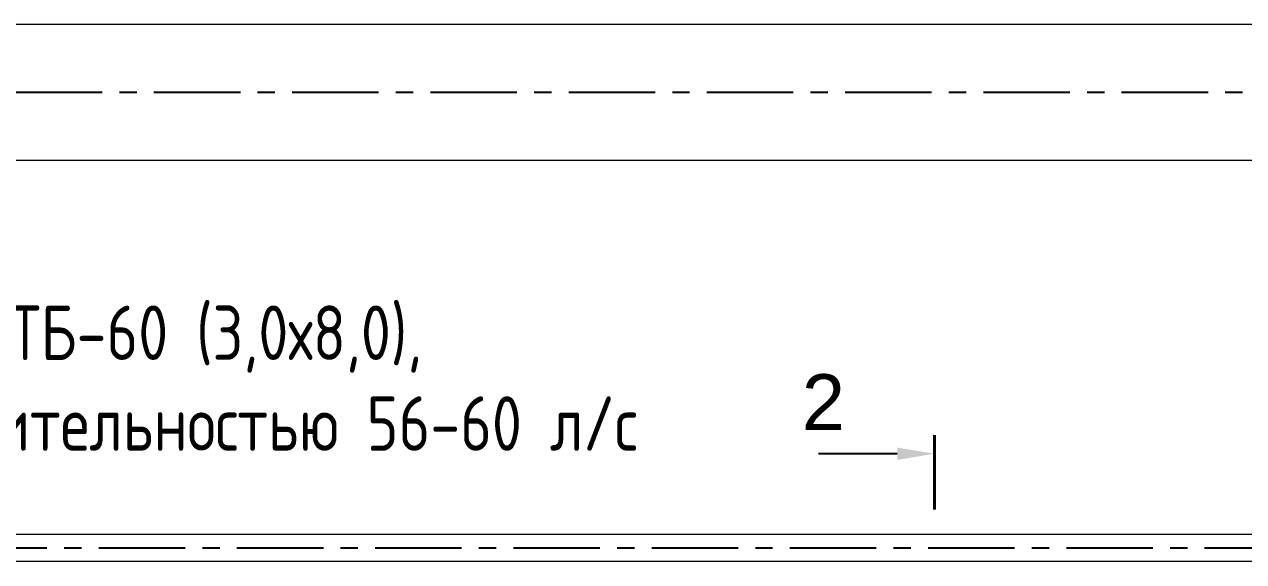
# Model space of a CAD drawing. Header units: millimetres. Extents: x 24859265 to 26550985, y 32092698 to 33532929.
# Drawn here: x 26225157 to 26229637, y 33025385 to 33027357 of the extents above; entities that cross this region are included whole.
import ezdxf

# ---------------------------------------------------------------- set-up
doc = ezdxf.new("R2010")
doc.units = ezdxf.units.MM
doc.linetypes.add('осевая', pattern=[50.8, 31.75, -6.35, 6.35, -6.35])
doc.styles.add('ARTEM GOST', font='GOST_0.TTF')
doc.styles.get("Standard").update_dxf_attribs({"font": 'arial.ttf'})

msp = doc.modelspace()

# ---------------------------------------------------------------- linework, layer by layer
at = {"lineweight": 20}
for p, q in [((26246887.1602, 33027357.4492), (26219953.0498, 33027357.4492)), ((26246887.1602, 33026857.4492), (26219953.0498, 33026857.4492)), ((26242696.7654, 33025484.9923), (26223402.3037, 33025485.0232)), ((26242696.7358, 33025385.0604), (26223402.4513, 33025385.0376))]:
    msp.add_line(p, q, dxfattribs=at)
at = {"color": 1, "linetype": 'осевая', "lineweight": 25, "ltscale": 10}
for p, q in [((26247794.5279, 33027107.4492), (26218967.0076, 33027107.4492)), ((26223398.0057, 33025435.0245), (26242696.7358, 33025434.9964))]:
    msp.add_line(p, q, dxfattribs=at)
at = {"color": 1, "lineweight": 40}
msp.add_line((26228500.9131, 33025849.345), (26228500.9131, 33025576.345), dxfattribs=at)
at = {"color": 1, "linetype": 'ByBlock', "lineweight": -2}
msp.add_lwpolyline([(26228364.4131, 33025781.095), (26228074.9562, 33025781.095)], dxfattribs=at)
at = {"color": 1, "lineweight": 25}
msp.add_solid([(26228364.4131, 33025803.845), (26228500.9131, 33025781.095), (26228364.4131, 33025758.345)], dxfattribs=at)

# ---------------------------------------------------------------- texts
at = {"lineweight": 20, "insert": (26224058.398, 33026325.3504), "char_height": 200, "width": 3508.95414, "attachment_point": 1, "style": 'ARTEM GOST'}
msp.add_mtext('\\pi918.17;ОТБ-60 (3,0х8,0), \\P\\pi49.688;производительностью 56-60 л/с', dxfattribs=at)
at = {"color": 1, "lineweight": 25, "insert": (26228172.7037, 33026072.9223), "char_height": 204.75, "attachment_point": 3}
msp.add_mtext('{\\fArial|b0|i0|c204|p34;2}', dxfattribs=at)

doc.saveas('drawing.dxf')
